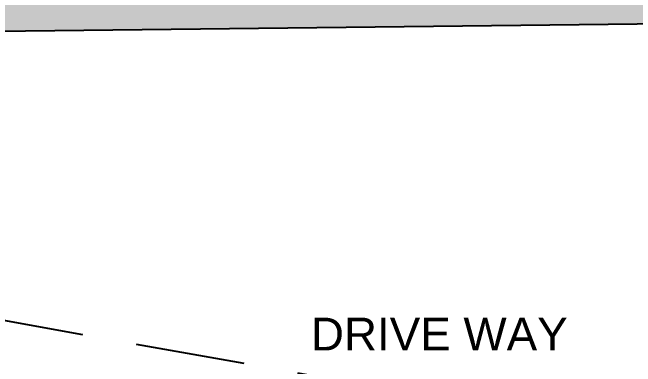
# Model space of a CAD drawing. Header units: millimetres. Extents: x -414464 to 1686, y -90036 to 108605.
# Drawn here: x -386880 to -384027, y 6635 to 8255 of the extents above; entities that cross this region are included whole.
import ezdxf

# ---------------------------------------------------------------- set-up
doc = ezdxf.new("R2010")
doc.units = ezdxf.units.MM
doc.header["$LTSCALE"] = 1000
doc.header["$MEASUREMENT"] = 0
doc.linetypes.add('AUDIT_D_120904163729-0', pattern=[0])
doc.linetypes.add('DASHED', pattern=[0.75, 0.5, -0.25])
doc.layers.get('0').update_dxf_attribs({"linetype": 'AUDIT_D_120904163729-0'})
for name, color, linetype in [('a-hat rcc', 252, 'Continuous'), ('a-rcc', 3, 'Continuous'), ('PRESTXT', 7, 'Continuous')]:
    doc.layers.add(name, color=color, linetype=linetype)
doc.styles.add('arial', font='sanss___.ttf')

msp = doc.modelspace()

# ---------------------------------------------------------------- hatches: boundary and pattern name
at = {"layer": 'a-hat rcc', "ltscale": 2}
h = msp.add_hatch(dxfattribs=at)
h.set_pattern_fill('AR-CONC', color=256, scale=20, style=0)
h.set_pattern_definition([(50, (-443277.53, -161181.87), (143.45204, -12.55043), [15, -165]), (355, (-443277.53, -161181.87), (-27.75027, 150.43843), [12, -132]), (100.451444, (-443265.58, -161182.91), (115.70177, 137.888), [12.74804, -140.22842]), (46.1842, (-443277.53, -161141.87), (213.44827, -33.10386), [22.5, -247.5]), (96.63564, (-443259.75, -161144.63), (186.9324, 194.82372), [19.12207, -210.34275]), (351.18416, (-443277.53, -161141.87), (186.9324, 194.82372), [18, -198]), (21, (-443257.53, -161151.87), (119.38141, -80.52378), [15, -165]), (326, (-443257.53, -161151.87), (48.66307, 145.03001), [12, -132]), (71.451445, (-443247.58, -161158.58), (168.04448, 64.50623), [12.74804, -140.22842]), (37.5, (-443277.53, -161181.87), (2.431971, 66.578771), [0, -130.4, 0, -134, 0, -132.5]), (7.5, (-443277.53, -161181.87), (52.613907, 78.882342), [0, -76.4, 0, -127.4, 0, -50.5]), (327.5, (-443322.13, -161181.87), (106.764487, -4.510974), [0, -50, 0, -156, 0, -207]), (317.5, (-443342.13, -161181.87), (116.637234, 20.020996), [0, -65, 0, -103.6, 0, -147])])
h.paths.add_polyline_path([(-376883.6, 8215), (-374433.7, 8215), (-374433.7, 8415), (-387022.3, 8365), (-387022.3, 9315.1), (-387222.4, 9315.1), (-387222.4, 8165), (-387022.3, 8165), (-387022.3, 8165), (-382818.8, 8215), (-382818.2, 7765), (-382588.4, 7765), (-382588.4, 8215), (-377113.6, 8215), (-377113.6, 7765), (-376883.6, 7765)])

# ---------------------------------------------------------------- linework, layer by layer
at = {"color": 1, "linetype": 'DASHED'}
msp.add_lwpolyline([(-401816.3, 9515), (-384233.3, 6365), (-377873.2, 6365), (-355085.2, 3515), (-348785.5, 3515), (-325772.7, 365), (-322423.6, 365)], dxfattribs=at)
at = {"layer": 'a-rcc', "elevation": -0.6}
msp.add_lwpolyline([(-387222.4, 8165), (-387222.4, 9315.1), (-387022.3, 9315.1), (-387022.3, 8365), (-374433.7, 8415), (-374433.7, 8215), (-376883.6, 8215), (-376883.6, 7765), (-377113.6, 7765), (-377113.6, 8215), (-382588.4, 8215), (-382588.4, 7765), (-382818.2, 7765), (-382818.2, 8215)], close=True, dxfattribs=at)

# ---------------------------------------------------------------- texts
at = {"layer": 'PRESTXT', "style": 'arial'}
msp.add_text('DRIVE WAY', height=150, dxfattribs=at).set_placement((-385513.6, 6708.4, -1.1))

doc.saveas('drawing.dxf')
